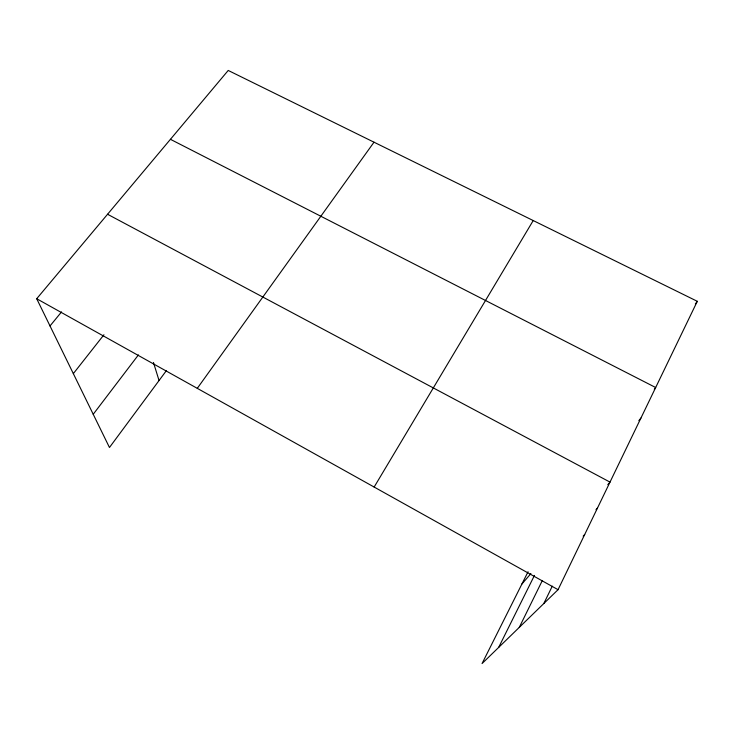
<?xml version="1.0" encoding="UTF-8"?>
<svg xmlns="http://www.w3.org/2000/svg" width="734" height="734" viewBox="0 0 734 734"><rect width="100%" height="100%" fill="white"/><g stroke="black" fill="none" stroke-linecap="round" stroke-linejoin="round"><path stroke-width="1.1" d="M528.058 571.749L482.064 663.554L558.06 589.686L697.3 301.307L228.219 70.446L36.7 298.729L109.467 447.492L166.389 370.624M543.821 603.531L552.28 586.145M519.259 627.405L542.298 580.594M498.652 647.434L534.453 575.41M374.147 487.046L533.214 220.558M197.29 388.341L374.01 142.194M695.318 304.004L697.3 301.307M93.218 414.288L138.423 354.907M654.297 389.277L655.673 387.524L170.444 139.322M73.336 373.624L103.934 334.768M638.837 420.655L640.929 418.059M50.013 325.951L61.537 311.904M521.911 584.016L530.911 573.603M607.78 484.688L610 482.11L107.559 214.264M596.008 509.671L597.513 507.983M583.163 536.169L584.704 534.517M36.7 298.729L558.06 589.686M153.452 362.449L159.049 380.533"/></g></svg>
